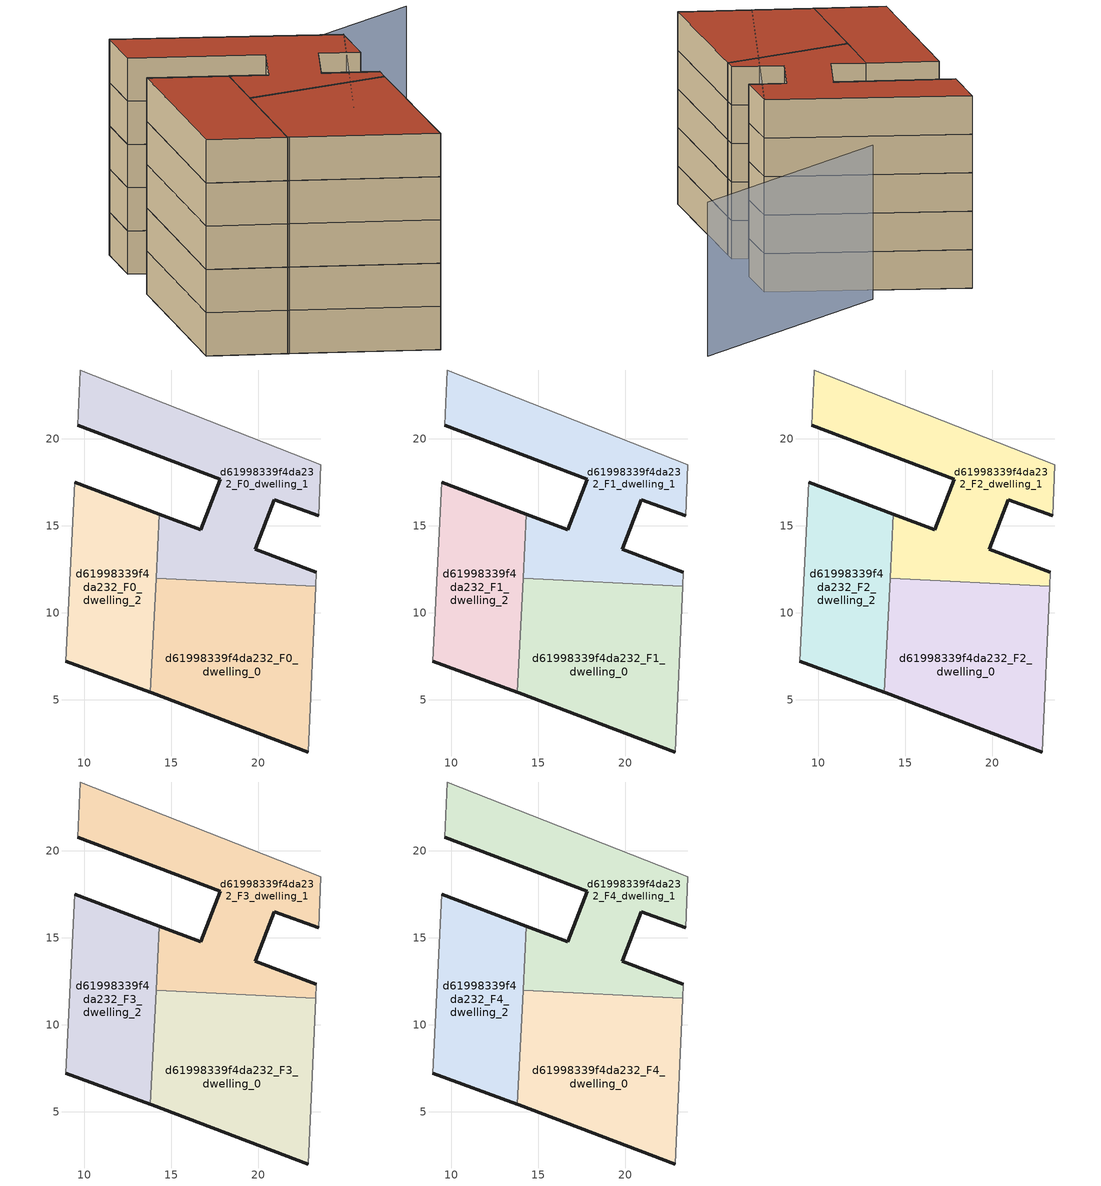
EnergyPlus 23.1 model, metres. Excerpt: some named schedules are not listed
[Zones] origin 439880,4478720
d61998339f4da232_F0_dwelling_0
 floor ground (EU_floor_Construction): 22.87,2.01 23.28,11.54 14.13,12 13.8,5.45 13.89,5.41 z0
 wall outside (EU_wall_Construction): 22.87,2.01 13.89,5.41 13.8,5.45 z0:3
 wall adiabatic (EU_wall_Construction): 23.28,11.54 22.87,2.01 z0:3
 wall to d61998339f4da232_F0_dwelling_1 (EU_wall_Construction): 14.13,12 23.28,11.54 z0:3
 wall to d61998339f4da232_F0_dwelling_2 (EU_wall_Construction): 13.8,5.45 14.13,12 z0:3
d61998339f4da232_F0_dwelling_1
 floor ground (EU_floor_Construction): 23.28,11.54 23.32,12.34 19.83,13.65 20.92,16.5 23.46,15.56 23.59,18.51 9.79,23.94 9.63,20.75 17.81,17.68 16.69,14.76 14.32,15.66 14.13,12 z0
 wall outside (EU_wall_Construction): 23.46,15.56 20.92,16.5 19.83,13.65 23.32,12.34 / 14.32,15.66 16.69,14.76 17.81,17.68 9.63,20.75 z0:3
 wall adiabatic (EU_wall_Construction): 23.32,12.34 23.28,11.54 / 9.63,20.75 9.79,23.94 23.59,18.51 23.46,15.56 z0:3
 wall to d61998339f4da232_F0_dwelling_2 (EU_wall_Construction): 14.13,12 14.32,15.66 z0:3
d61998339f4da232_F0_dwelling_2
 floor ground (EU_floor_Construction): 13.8,5.45 14.32,15.66 9.46,17.5 8.94,7.23 z0
 wall outside (EU_wall_Construction): 9.46,17.5 14.32,15.66 / 13.8,5.45 8.94,7.23 z0:3
 wall adiabatic (EU_wall_Construction): 8.94,7.23 9.46,17.5 z0:3
d61998339f4da232_F1_dwelling_0
 floor to d61998339f4da232_F0_dwelling_0 (EU_floor_Construction): 22.87,2.01 23.28,11.54 14.13,12 13.8,5.45 13.89,5.41 z3
 wall outside (EU_wall_Construction): 22.87,2.01 13.89,5.41 13.8,5.45 z3:6
 wall adiabatic (EU_wall_Construction): 23.28,11.54 22.87,2.01 z3:6
 wall to d61998339f4da232_F1_dwelling_1 (EU_wall_Construction): 14.13,12 23.28,11.54 z3:6
 wall to d61998339f4da232_F1_dwelling_2 (EU_wall_Construction): 13.8,5.45 14.13,12 z3:6
d61998339f4da232_F1_dwelling_1
 floor to d61998339f4da232_F0_dwelling_1 (EU_floor_Construction): 23.28,11.54 23.32,12.34 19.83,13.65 20.92,16.5 23.46,15.56 23.59,18.51 9.79,23.94 9.63,20.75 17.81,17.68 16.69,14.76 14.31,15.66 14.13,12 z3
 wall outside (EU_wall_Construction): 23.46,15.56 20.92,16.5 19.83,13.65 23.32,12.34 / 14.32,15.66 16.69,14.76 17.81,17.68 9.63,20.75 z3:6
 wall adiabatic (EU_wall_Construction): 23.32,12.34 23.28,11.54 / 9.63,20.75 9.79,23.94 23.59,18.51 23.46,15.56 z3:6
 wall to d61998339f4da232_F1_dwelling_2 (EU_wall_Construction): 14.13,12 14.32,15.66 z3:6
d61998339f4da232_F1_dwelling_2
 floor to d61998339f4da232_F0_dwelling_2 (EU_floor_Construction): 13.8,5.45 14.31,15.66 9.46,17.5 8.94,7.23 z3
 wall outside (EU_wall_Construction): 9.46,17.5 14.32,15.66 / 13.8,5.45 8.94,7.23 z3:6
 wall adiabatic (EU_wall_Construction): 8.94,7.23 9.46,17.5 z3:6
d61998339f4da232_F2_dwelling_0
 floor to d61998339f4da232_F1_dwelling_0 (EU_floor_Construction): 22.87,2.01 23.28,11.54 14.13,12 13.8,5.45 13.89,5.41 z6
 wall outside (EU_wall_Construction): 22.87,2.01 13.89,5.41 13.8,5.45 z6:9
 wall adiabatic (EU_wall_Construction): 23.28,11.54 22.87,2.01 z6:9
 wall to d61998339f4da232_F2_dwelling_1 (EU_wall_Construction): 14.13,12 23.28,11.54 z6:9
 wall to d61998339f4da232_F2_dwelling_2 (EU_wall_Construction): 13.8,5.45 14.13,12 z6:9
d61998339f4da232_F2_dwelling_1
 floor to d61998339f4da232_F1_dwelling_1 (EU_floor_Construction): 23.28,11.54 23.32,12.34 19.83,13.65 20.92,16.5 23.46,15.56 23.59,18.51 9.79,23.94 9.63,20.75 17.81,17.68 16.69,14.76 14.31,15.66 14.13,12 z6
 wall outside (EU_wall_Construction): 23.46,15.56 20.92,16.5 19.83,13.65 23.32,12.34 / 14.32,15.66 16.69,14.76 17.81,17.68 9.63,20.75 z6:9
 wall adiabatic (EU_wall_Construction): 23.32,12.34 23.28,11.54 / 9.63,20.75 9.79,23.94 23.59,18.51 23.46,15.56 z6:9
 wall to d61998339f4da232_F2_dwelling_2 (EU_wall_Construction): 14.13,12 14.32,15.66 z6:9
d61998339f4da232_F2_dwelling_2
 floor to d61998339f4da232_F1_dwelling_2 (EU_floor_Construction): 13.8,5.45 14.31,15.66 9.46,17.5 8.94,7.23 z6
 wall outside (EU_wall_Construction): 9.46,17.5 14.32,15.66 / 13.8,5.45 8.94,7.23 z6:9
 wall adiabatic (EU_wall_Construction): 8.94,7.23 9.46,17.5 z6:9
d61998339f4da232_F3_dwelling_0
 floor to d61998339f4da232_F2_dwelling_0 (EU_floor_Construction): 22.87,2.01 23.28,11.54 14.13,12 13.8,5.45 13.89,5.41 z9
 wall outside (EU_wall_Construction): 22.87,2.01 13.89,5.41 13.8,5.45 z9:12
 wall adiabatic (EU_wall_Construction): 23.28,11.54 22.87,2.01 z9:12
 wall to d61998339f4da232_F3_dwelling_1 (EU_wall_Construction): 14.13,12 23.28,11.54 z9:12
 wall to d61998339f4da232_F3_dwelling_2 (EU_wall_Construction): 13.8,5.45 14.13,12 z9:12
d61998339f4da232_F3_dwelling_1
 floor to d61998339f4da232_F2_dwelling_1 (EU_floor_Construction): 23.28,11.54 23.32,12.34 19.83,13.65 20.92,16.5 23.46,15.56 23.59,18.51 9.79,23.94 9.63,20.75 17.81,17.68 16.69,14.76 14.31,15.66 14.13,12 z9
 wall outside (EU_wall_Construction): 23.46,15.56 20.92,16.5 19.83,13.65 23.32,12.34 / 14.32,15.66 16.69,14.76 17.81,17.68 9.63,20.75 z9:12
 wall adiabatic (EU_wall_Construction): 23.32,12.34 23.28,11.54 / 9.63,20.75 9.79,23.94 23.59,18.51 23.46,15.56 z9:12
 wall to d61998339f4da232_F3_dwelling_2 (EU_wall_Construction): 14.13,12 14.32,15.66 z9:12
d61998339f4da232_F3_dwelling_2
 floor to d61998339f4da232_F2_dwelling_2 (EU_floor_Construction): 13.8,5.45 14.31,15.66 9.46,17.5 8.94,7.23 z9
 wall outside (EU_wall_Construction): 9.46,17.5 14.32,15.66 / 13.8,5.45 8.94,7.23 z9:12
 wall adiabatic (EU_wall_Construction): 8.94,7.23 9.46,17.5 z9:12
d61998339f4da232_F4_dwelling_0
 floor to d61998339f4da232_F3_dwelling_0 (EU_floor_Construction): 22.87,2.01 23.28,11.54 14.13,12 13.8,5.45 13.89,5.41 z12
 wall outside (EU_wall_Construction): 22.87,2.01 13.89,5.41 13.8,5.45 z12:15
 wall adiabatic (EU_wall_Construction): 23.28,11.54 22.87,2.01 z12:15
 wall to d61998339f4da232_F4_dwelling_1 (EU_wall_Construction): 14.13,12 23.28,11.54 z12:15
 wall to d61998339f4da232_F4_dwelling_2 (EU_wall_Construction): 13.8,5.45 14.13,12 z12:15
 roof outside (EU_roof_Construction): 23.28,11.54 22.87,2.01 13.89,5.41 13.8,5.45 14.13,12 z15
d61998339f4da232_F4_dwelling_1
 floor to d61998339f4da232_F3_dwelling_1 (EU_floor_Construction): 23.28,11.54 23.32,12.34 19.83,13.65 20.92,16.5 23.46,15.56 23.59,18.51 9.79,23.94 9.63,20.75 17.81,17.68 16.69,14.76 14.31,15.66 14.13,12 z12
 wall outside (EU_wall_Construction): 23.46,15.56 20.92,16.5 19.83,13.65 23.32,12.34 / 14.32,15.66 16.69,14.76 17.81,17.68 9.63,20.75 z12:15
 wall adiabatic (EU_wall_Construction): 23.32,12.34 23.28,11.54 / 9.63,20.75 9.79,23.94 23.59,18.51 23.46,15.56 z12:15
 wall to d61998339f4da232_F4_dwelling_2 (EU_wall_Construction): 14.13,12 14.32,15.66 z12:15
 roof outside (EU_roof_Construction): 23.59,18.51 23.46,15.56 20.92,16.5 19.83,13.65 23.32,12.34 23.28,11.54 14.13,12 14.32,15.66 16.69,14.76 17.81,17.68 9.63,20.75 9.79,23.94 z15
d61998339f4da232_F4_dwelling_2
 floor to d61998339f4da232_F3_dwelling_2 (EU_floor_Construction): 13.8,5.45 14.31,15.66 9.46,17.5 8.94,7.23 z12
 wall outside (EU_wall_Construction): 9.46,17.5 14.32,15.66 / 13.8,5.45 8.94,7.23 z12:15
 wall adiabatic (EU_wall_Construction): 8.94,7.23 9.46,17.5 z12:15
 roof outside (EU_roof_Construction): 14.32,15.66 13.8,5.45 8.94,7.23 9.46,17.5 z15
shading: 17.96,3.91 23.59,18.51 z0:15; 31.77,26.94 17.03,22.78 z0:12
[Building]
EU S2 Campaign: North Axis=0; Terrain=City; Solar Distribution=FullExterior
[Site:Location]
Madrid: Latitude=40.5; Longitude=-3.5; Time Zone=1; Elevation=609
[SizingPeriod:WeatherFileDays]
AnnualSizingPeriod: Begin Month=1; Begin Day of Month=1; End Month=12; End Day of Month=31; Day of Week for Start Day=Monday; Use Weather File Daylight Saving Period=No; Use Weather File Rain and Snow Indicators=No
[MATERIAL]
EU_InternalMass_Material: Roughness=MediumRough; Thickness=0.1; Conductivity=1; Density=1800; Specific Heat=900; Thermal Absorptance=0.9; Solar Absorptance=0.7; Visible Absorptance=0.7
[MATERIAL:NOMASS] Roughness=MediumRough; Thermal Absorptance=0.9; Solar Absorptance=0.7; Visible Absorptance=0.7
Name | Thermal Resistance
EU_wall_NoMass | 0.419739
EU_roof_NoMass | 0.352165
EU_floor_NoMass | 0.608284
[CONSTRUCTION]
EU_wall_Construction: EU_wall_NoMass
EU_roof_Construction: EU_roof_NoMass
EU_floor_Construction: EU_floor_NoMass
EU_InternalMass_Construction: EU_InternalMass_Material
[ZONE] Type=1; Multiplier=1; Ceiling Height=autocalculate; Floor Area=autocalculate; Part of Total Floor Area=Yes
Name | Volume
d61998339f4da232_F0_dwelling_0; d61998339f4da232_F1_dwelling_0; d61998339f4da232_F2_dwelling_0; d61998339f4da232_F3_dwelling_0; d61998339f4da232_F4_dwelling_0 | 221.969
d61998339f4da232_F0_dwelling_1; d61998339f4da232_F1_dwelling_1; d61998339f4da232_F2_dwelling_1; d61998339f4da232_F3_dwelling_1; d61998339f4da232_F4_dwelling_1 | 221.97
d61998339f4da232_F0_dwelling_2; d61998339f4da232_F1_dwelling_2; d61998339f4da232_F2_dwelling_2; d61998339f4da232_F3_dwelling_2; d61998339f4da232_F4_dwelling_2 | 152.031
[INTERNALMASS] Construction=EU_InternalMass_Construction
Name | Zone or ZoneList | Surface Area
d61998339f4da232_F0_dwelling_0_EU_InternalMass | d61998339f4da232_F0_dwelling_0 | 73.9899
d61998339f4da232_F0_dwelling_1_EU_InternalMass | d61998339f4da232_F0_dwelling_1 | 73.9893
d61998339f4da232_F0_dwelling_2_EU_InternalMass | d61998339f4da232_F0_dwelling_2 | 50.6768
d61998339f4da232_F1_dwelling_0_EU_InternalMass | d61998339f4da232_F1_dwelling_0 | 73.9899
d61998339f4da232_F1_dwelling_1_EU_InternalMass | d61998339f4da232_F1_dwelling_1 | 73.9893
d61998339f4da232_F1_dwelling_2_EU_InternalMass | d61998339f4da232_F1_dwelling_2 | 50.6768
d61998339f4da232_F2_dwelling_0_EU_InternalMass | d61998339f4da232_F2_dwelling_0 | 73.9899
d61998339f4da232_F2_dwelling_1_EU_InternalMass | d61998339f4da232_F2_dwelling_1 | 73.9893
d61998339f4da232_F2_dwelling_2_EU_InternalMass | d61998339f4da232_F2_dwelling_2 | 50.6768
d61998339f4da232_F3_dwelling_0_EU_InternalMass | d61998339f4da232_F3_dwelling_0 | 73.9899
d61998339f4da232_F3_dwelling_1_EU_InternalMass | d61998339f4da232_F3_dwelling_1 | 73.9893
d61998339f4da232_F3_dwelling_2_EU_InternalMass | d61998339f4da232_F3_dwelling_2 | 50.6768
d61998339f4da232_F4_dwelling_0_EU_InternalMass | d61998339f4da232_F4_dwelling_0 | 73.9899
d61998339f4da232_F4_dwelling_1_EU_InternalMass | d61998339f4da232_F4_dwelling_1 | 73.9893
d61998339f4da232_F4_dwelling_2_EU_InternalMass | d61998339f4da232_F4_dwelling_2 | 50.6768
[OTHEREQUIPMENT] Fuel Type=Electricity; Design Level Calculation Method=Watts/Area; Power per Zone Floor Area=1; Fraction Latent=0; Fraction Radiant=0; Fraction Lost=0; Carbon Dioxide Generation Rate=0; EndUse Subcategory=EU_Step8_InternalGains
Name | Zone or ZoneList or Space or SpaceList | Schedule
EU_Step8_InternalGain_d61998339f4da232_F0_dwelling_0_f000 | d61998339f4da232_F0_dwelling_0 | EU_Step8_GainSchedule_d61998339f4da232_F0_dwelling_0_f000
EU_Step8_InternalGain_d61998339f4da232_F0_dwelling_1_f000 | d61998339f4da232_F0_dwelling_1 | EU_Step8_GainSchedule_d61998339f4da232_F0_dwelling_1_f000
EU_Step8_InternalGain_d61998339f4da232_F0_dwelling_2_f000 | d61998339f4da232_F0_dwelling_2 | EU_Step8_GainSchedule_d61998339f4da232_F0_dwelling_2_f000
EU_Step8_InternalGain_d61998339f4da232_F1_dwelling_0_f000 | d61998339f4da232_F1_dwelling_0 | EU_Step8_GainSchedule_d61998339f4da232_F1_dwelling_0_f000
EU_Step8_InternalGain_d61998339f4da232_F1_dwelling_1_f000 | d61998339f4da232_F1_dwelling_1 | EU_Step8_GainSchedule_d61998339f4da232_F1_dwelling_1_f000
EU_Step8_InternalGain_d61998339f4da232_F1_dwelling_2_f000 | d61998339f4da232_F1_dwelling_2 | EU_Step8_GainSchedule_d61998339f4da232_F1_dwelling_2_f000
EU_Step8_InternalGain_d61998339f4da232_F2_dwelling_0_f000 | d61998339f4da232_F2_dwelling_0 | EU_Step8_GainSchedule_d61998339f4da232_F2_dwelling_0_f000
EU_Step8_InternalGain_d61998339f4da232_F2_dwelling_1_f000 | d61998339f4da232_F2_dwelling_1 | EU_Step8_GainSchedule_d61998339f4da232_F2_dwelling_1_f000
EU_Step8_InternalGain_d61998339f4da232_F2_dwelling_2_f000 | d61998339f4da232_F2_dwelling_2 | EU_Step8_GainSchedule_d61998339f4da232_F2_dwelling_2_f000
EU_Step8_InternalGain_d61998339f4da232_F3_dwelling_0_f000 | d61998339f4da232_F3_dwelling_0 | EU_Step8_GainSchedule_d61998339f4da232_F3_dwelling_0_f000
EU_Step8_InternalGain_d61998339f4da232_F3_dwelling_1_f000 | d61998339f4da232_F3_dwelling_1 | EU_Step8_GainSchedule_d61998339f4da232_F3_dwelling_1_f000
EU_Step8_InternalGain_d61998339f4da232_F3_dwelling_2_f000 | d61998339f4da232_F3_dwelling_2 | EU_Step8_GainSchedule_d61998339f4da232_F3_dwelling_2_f000
EU_Step8_InternalGain_d61998339f4da232_F4_dwelling_0_f000 | d61998339f4da232_F4_dwelling_0 | EU_Step8_GainSchedule_d61998339f4da232_F4_dwelling_0_f000
EU_Step8_InternalGain_d61998339f4da232_F4_dwelling_1_f000 | d61998339f4da232_F4_dwelling_1 | EU_Step8_GainSchedule_d61998339f4da232_F4_dwelling_1_f000
EU_Step8_InternalGain_d61998339f4da232_F4_dwelling_2_f000 | d61998339f4da232_F4_dwelling_2 | EU_Step8_GainSchedule_d61998339f4da232_F4_dwelling_2_f000
[ZONEVENTILATION:DESIGNFLOWRATE] Schedule=EU_AlwaysOn; Design Flow Rate Calculation Method=AirChanges/Hour; Air Changes per Hour=0.703302; Ventilation Type=Natural; Fan Pressure Rise=0; Fan Total Efficiency=1; Constant Term Coefficient=1; Temperature Term Coefficient=0; Velocity Term Coefficient=0; Velocity Squared Term Coefficient=0; Minimum Indoor Temperature=-100; Maximum Indoor Temperature=100; Delta Temperature=-100; Minimum Outdoor Temperature=-100; Maximum Outdoor Temperature=100; Maximum Wind Speed=40
Name | Zone or ZoneList or Space or SpaceList
EU_ConstantAir_d61998339f4da232_F0_dwelling_0 | d61998339f4da232_F0_dwelling_0
EU_ConstantAir_d61998339f4da232_F0_dwelling_1 | d61998339f4da232_F0_dwelling_1
EU_ConstantAir_d61998339f4da232_F0_dwelling_2 | d61998339f4da232_F0_dwelling_2
EU_ConstantAir_d61998339f4da232_F1_dwelling_0 | d61998339f4da232_F1_dwelling_0
EU_ConstantAir_d61998339f4da232_F1_dwelling_1 | d61998339f4da232_F1_dwelling_1
EU_ConstantAir_d61998339f4da232_F1_dwelling_2 | d61998339f4da232_F1_dwelling_2
EU_ConstantAir_d61998339f4da232_F2_dwelling_0 | d61998339f4da232_F2_dwelling_0
EU_ConstantAir_d61998339f4da232_F2_dwelling_1 | d61998339f4da232_F2_dwelling_1
EU_ConstantAir_d61998339f4da232_F2_dwelling_2 | d61998339f4da232_F2_dwelling_2
EU_ConstantAir_d61998339f4da232_F3_dwelling_0 | d61998339f4da232_F3_dwelling_0
EU_ConstantAir_d61998339f4da232_F3_dwelling_1 | d61998339f4da232_F3_dwelling_1
EU_ConstantAir_d61998339f4da232_F3_dwelling_2 | d61998339f4da232_F3_dwelling_2
EU_ConstantAir_d61998339f4da232_F4_dwelling_0 | d61998339f4da232_F4_dwelling_0
EU_ConstantAir_d61998339f4da232_F4_dwelling_1 | d61998339f4da232_F4_dwelling_1
EU_ConstantAir_d61998339f4da232_F4_dwelling_2 | d61998339f4da232_F4_dwelling_2
[HVACTEMPLATE:THERMOSTAT] Constant Heating Setpoint=20; Constant Cooling Setpoint=50
EU_HeatOnly_d61998339f4da232_F0_dwelling_0; EU_HeatOnly_d61998339f4da232_F0_dwelling_1; EU_HeatOnly_d61998339f4da232_F0_dwelling_2; EU_HeatOnly_d61998339f4da232_F1_dwelling_0; EU_HeatOnly_d61998339f4da232_F1_dwelling_1; EU_HeatOnly_d61998339f4da232_F1_dwelling_2; EU_HeatOnly_d61998339f4da232_F2_dwelling_0; EU_HeatOnly_d61998339f4da232_F2_dwelling_1; EU_HeatOnly_d61998339f4da232_F2_dwelling_2; EU_HeatOnly_d61998339f4da232_F3_dwelling_0; EU_HeatOnly_d61998339f4da232_F3_dwelling_1; EU_HeatOnly_d61998339f4da232_F3_dwelling_2; EU_HeatOnly_d61998339f4da232_F4_dwelling_0; EU_HeatOnly_d61998339f4da232_F4_dwelling_1; EU_HeatOnly_d61998339f4da232_F4_dwelling_2
[HVACTEMPLATE:ZONE:IDEALLOADSAIRSYSTEM] System Availability Schedule=EU_AlwaysOn; Maximum Heating Supply Air Temperature=50; Minimum Cooling Supply Air Temperature=13; Maximum Heating Supply Air Humidity Ratio=0.0156; Minimum Cooling Supply Air Humidity Ratio=0.0077; Heating Limit=NoLimit; Cooling Limit=NoLimit; Heating Availability Schedule=EU_AlwaysOn; Cooling Availability Schedule=EU_CoolingOff; Dehumidification Control Type=ConstantSensibleHeatRatio; Cooling Sensible Heat Ratio=0.7; Dehumidification Setpoint=60; Humidification Control Type=None; Humidification Setpoint=30; Outdoor Air Method=None; Outdoor Air Flow Rate per Person=0.00944; Outdoor Air Flow Rate per Zone Floor Area=0; Outdoor Air Flow Rate per Zone=0; Demand Controlled Ventilation Type=None; Outdoor Air Economizer Type=NoEconomizer; Heat Recovery Type=None; Sensible Heat Recovery Effectiveness=0.7; Latent Heat Recovery Effectiveness=0.65
Name | Template Thermostat
d61998339f4da232_F0_dwelling_0 | EU_HeatOnly_d61998339f4da232_F0_dwelling_0
d61998339f4da232_F0_dwelling_1 | EU_HeatOnly_d61998339f4da232_F0_dwelling_1
d61998339f4da232_F0_dwelling_2 | EU_HeatOnly_d61998339f4da232_F0_dwelling_2
d61998339f4da232_F1_dwelling_0 | EU_HeatOnly_d61998339f4da232_F1_dwelling_0
d61998339f4da232_F1_dwelling_1 | EU_HeatOnly_d61998339f4da232_F1_dwelling_1
d61998339f4da232_F1_dwelling_2 | EU_HeatOnly_d61998339f4da232_F1_dwelling_2
d61998339f4da232_F2_dwelling_0 | EU_HeatOnly_d61998339f4da232_F2_dwelling_0
d61998339f4da232_F2_dwelling_1 | EU_HeatOnly_d61998339f4da232_F2_dwelling_1
d61998339f4da232_F2_dwelling_2 | EU_HeatOnly_d61998339f4da232_F2_dwelling_2
d61998339f4da232_F3_dwelling_0 | EU_HeatOnly_d61998339f4da232_F3_dwelling_0
d61998339f4da232_F3_dwelling_1 | EU_HeatOnly_d61998339f4da232_F3_dwelling_1
d61998339f4da232_F3_dwelling_2 | EU_HeatOnly_d61998339f4da232_F3_dwelling_2
d61998339f4da232_F4_dwelling_0 | EU_HeatOnly_d61998339f4da232_F4_dwelling_0
d61998339f4da232_F4_dwelling_1 | EU_HeatOnly_d61998339f4da232_F4_dwelling_1
d61998339f4da232_F4_dwelling_2 | EU_HeatOnly_d61998339f4da232_F4_dwelling_2
[SIZING:ZONE] Zone Cooling Design Supply Air Temperature Input Method=SupplyAirTemperature; Zone Cooling Design Supply Air Temperature=13; Zone Heating Design Supply Air Temperature Input Method=SupplyAirTemperature; Zone Heating Design Supply Air Temperature=50; Zone Cooling Design Supply Air Humidity Ratio=0.008; Zone Heating Design Supply Air Humidity Ratio=0.008; Cooling Design Air Flow Method=DesignDay; Cooling Design Air Flow Rate=0; Cooling Minimum Air Flow per Zone Floor Area=0.000762; Cooling Minimum Air Flow=0; Cooling Minimum Air Flow Fraction=0.2; Heating Design Air Flow Method=DesignDay; Heating Design Air Flow Rate=0; Heating Maximum Air Flow per Zone Floor Area=0.002032; Heating Maximum Air Flow=0.141576; Heating Maximum Air Flow Fraction=0.3; Account for Dedicated Outdoor Air System=No; Dedicated Outdoor Air System Control Strategy=NeutralSupplyAir; Dedicated Outdoor Air Low Setpoint Temperature for Design=autosize; Dedicated Outdoor Air High Setpoint Temperature for Design=autosize; Zone Load Sizing Method=Sensible Load Only No Latent Load; Zone Latent Cooling Design Supply Air Humidity Ratio Input Method=HumidityRatioDifference; Zone Cooling Design Supply Air Humidity Ratio Difference=0.005; Zone Latent Heating Design Supply Air Humidity Ratio Input Method=HumidityRatioDifference; Zone Humidification Design Supply Air Humidity Ratio Difference=0.005
d61998339f4da232_F0_dwelling_0; d61998339f4da232_F0_dwelling_1
